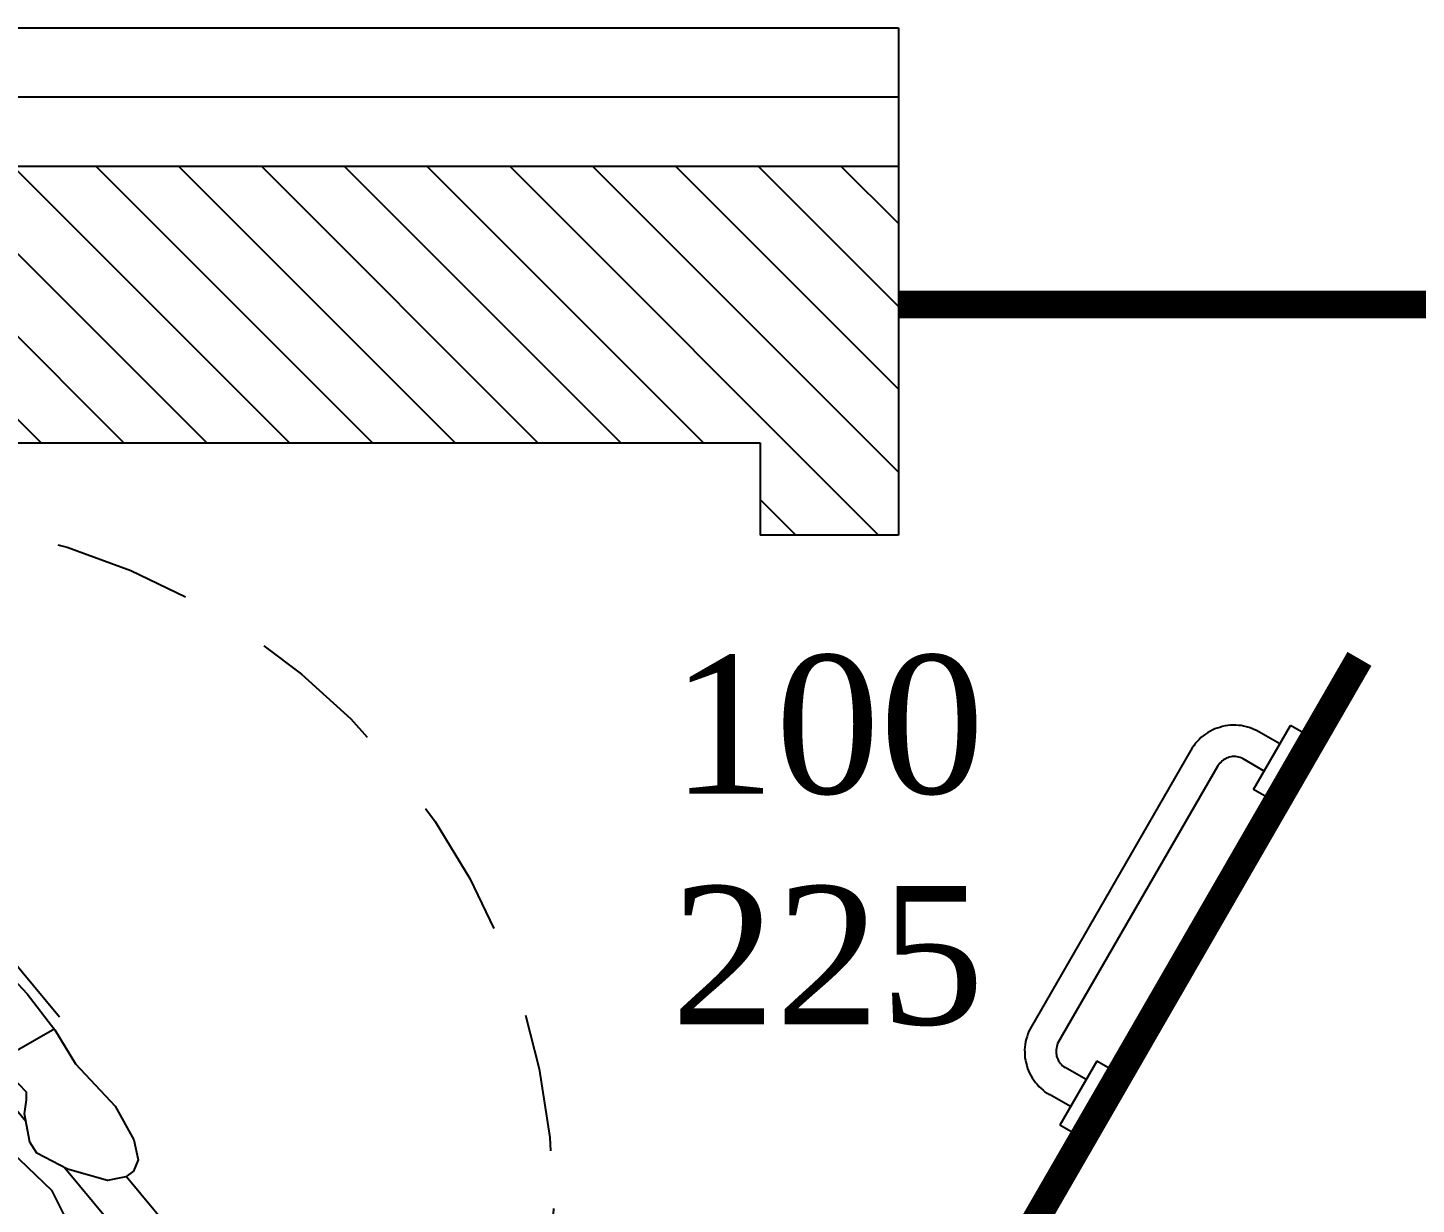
# Model space of a CAD drawing. Header units: millimetres. Extents: x 0 to 2688, y 0 to 2044.
# Drawn here: x 2666.695 to 2668.201, y 2040.145 to 2041.42 of the extents above; entities that cross this region are included whole.
import ezdxf

# ---------------------------------------------------------------- set-up
doc = ezdxf.new("R2010")
doc.units = ezdxf.units.MM
doc.linetypes.add('TRATTEGGIATA', pattern=[0.75, 0.5, -0.25])
doc.styles.get("Standard").update_dxf_attribs({"font": 'arial.ttf'})
doc.linetypes.add('ISOLAMENTO', pattern='A,0.00254,-2.54,[134,ltypeshp.shx,S=2.54,R=0,X=-2.54,Y=0],-5.08,[134,ltypeshp.shx,S=2.54,R=180,X=2.54,Y=0],-2.54', length=10.16254)

# ---------------------------------------------------------------- blocks, each defined once
blk = doc.blocks.new('NP-C02')
for p, q in [((-0.2683, 0.2121), (-0.2683, 0.7121)), ((0.3817, 0.2121), (0.3817, 0.7121)), ((-0.2053, 0.5964), (-0.2053, 0.4641)), ((-0.1803, 0.5964), (-0.1803, 0.4641)), ((0.2937, 0.5964), (0.2937, 0.4641)), ((0.3187, 0.5964), (0.3187, 0.4641)), ((-0.2053, 0.4746), (-0.2233, 0.4746)), ((0.3186, 0.4746), (0.3367, 0.4746)), ((-0.2133, 0.4496), (-0.2233, 0.4496)), ((0.3267, 0.4496), (0.3367, 0.4496)), ((0.2899, 0.2202), (0.3701, 0.2058)), ((-0.2531, 0.1533), (-0.1849, 0.1597)), ((-0.0022, 0), (0.1102, 0)), ((0.2436, 0), (0.2817, 0)), ((-0.1683, 0), (-0.1209, 0)), ((-0.1783, -0.1379), (-0.1783, -0.1366)), ((0.2917, -0.1379), (0.2917, -0.1366))]:
    blk.add_line(p, q)
for points in [[(-0.2483, 0.376), (-0.2483, 0.7496, -1), (-0.2233, 0.7496), (-0.2233, 0.4037, -1)], [(0.3617, 0.3639), (0.3617, 0.7496, 1), (0.3367, 0.7496), (0.3367, 0.4073, 1)]]:
    blk.add_lwpolyline(points, format="xyb")
for points in [[(-0.2076, 0.7364), (-0.1776, 0.7364), (-0.1776, 0.5964), (-0.2076, 0.5964)], [(0.3209, 0.7364), (0.2909, 0.7364), (0.2909, 0.5964), (0.3209, 0.5964)]]:
    blk.add_lwpolyline(points, close=True)
for points in [[(0.0013, 0.5086), (-0.0204, 0.497), (-0.0502, 0.4825), (-0.0643, 0.4713), (-0.0771, 0.4528), (-0.0816, 0.4391), (-0.0836, 0.4109), (-0.0746, 0.3589), (-0.0579, 0.2934), (-0.0463, 0.2586), (-0.0381, 0.2422), (-0.0193, 0.2188), (-0.0079, 0.2113), (0.0167, 0.206), (0.0477, 0.2058), (0.063, 0.2124), (0.0872, 0.2337), (0.0989, 0.25), (0.1131, 0.2869), (0.1144, 0.3216), (0.1259, 0.3641), (0.1296, 0.3922), (0.1259, 0.416), (0.118, 0.4398), (0.0931, 0.492), (0.09, 0.4957), (0.0795, 0.4998), (0.0639, 0.4997), (0.0565, 0.5009), (0.036, 0.5099), (0.0013, 0.5086)], [(0.0969, 0.4843), (0.1072, 0.4856), (0.1594, 0.4842), (0.2507, 0.4469), (0.2996, 0.4148), (0.3381, 0.407), (0.3536, 0.3872), (0.3651, 0.3538), (0.3709, 0.2539), (0.369, 0.2047), (0.3626, 0.1623), (0.3664, 0.0993), (0.3588, 0.0585), (0.3484, 0.0389), (0.3367, 0.0325), (0.3264, 0.0331), (0.3086, 0.0427), (0.2829, 0.08), (0.2687, 0.1147), (0.2702, 0.1285), (0.2854, 0.1558), (0.297, 0.1661), (0.3022, 0.1726), (0.3005, 0.1964), (0.2859, 0.2294), (0.2803, 0.2458), (0.2727, 0.2882), (0.2657, 0.2988), (0.2561, 0.3011), (0.2329, 0.2972), (0.1542, 0.2921), (0.1362, 0.2947), (0.1118, 0.2818)], [(-0.0591, 0.4764), (-0.0993, 0.4636), (-0.122, 0.4523), (-0.1657, 0.4212), (-0.2188, 0.4081), (-0.2428, 0.3846), (-0.2514, 0.3713), (-0.2595, 0.3422), (-0.2634, 0.2302), (-0.2582, 0.1751), (-0.2518, 0.1494), (-0.2595, 0.08), (-0.252, 0.0505), (-0.2428, 0.0363), (-0.2295, 0.0282), (-0.2093, 0.028), (-0.2017, 0.0325), (-0.1824, 0.0569), (-0.1657, 0.089), (-0.1544, 0.1146), (-0.1567, 0.1263), (-0.1759, 0.1494), (-0.1862, 0.1623), (-0.1906, 0.1741), (-0.1895, 0.1991), (-0.168, 0.2518), (-0.1592, 0.2779), (-0.1567, 0.2947), (-0.1451, 0.3011), (-0.0885, 0.2947), (-0.0669, 0.2908), (-0.0566, 0.2908)], [(-0.2133, 0.4095), (-0.2133, 0.4641), (-0.1683, 0.4641)], [(-0.1683, 0.4641), (-0.1683, 0.4205)], [(0.2817, 0.4641), (0.2817, 0.4266)], [(0.3267, 0.4093), (0.3267, 0.4641), (0.2817, 0.4641)], [(-0.1605, 0.2702), (-0.1451, 0.2291), (-0.1368, 0.1599), (-0.1227, 0.0493), (-0.1188, -0.0559), (-0.1134, -0.1035), (-0.0993, -0.1305), (-0.0993, -0.1523), (-0.0967, -0.2133), (-0.0825, -0.2356), (-0.0758, -0.255), (-0.0437, -0.2691), (-0.0225, -0.2664), (-0.0129, -0.2588), (-0.0103, -0.2383), (0, -0.2249), (-0.0026, -0.1953), (-0.009, -0.1819), (-0.0206, -0.16), (-0.0154, -0.1202), (-0.009, -0.0469), (0.0077, 0.0686), (0.0373, 0.1894), (0.054, 0.206), (0.0604, 0.2137), (0.0732, 0.1823), (0.1033, 0.1264), (0.1097, 0.0853), (0.1075, 0.0539), (0.1131, -0.0572), (0.1259, -0.1099), (0.1504, -0.1497), (0.1465, -0.1562), (0.1455, -0.226), (0.1504, -0.2424), (0.1606, -0.2784), (0.1864, -0.299), (0.1971, -0.3006), (0.2088, -0.2913), (0.221, -0.26), (0.2293, -0.2261), (0.2332, -0.1883), (0.2229, -0.1587), (0.237, -0.1369), (0.2435, -0.0135), (0.2438, 0.023), (0.2553, 0.0725), (0.2425, 0.183), (0.2406, 0.2985)], [(-0.1683, 0.2509), (-0.1683, 0.1403)], [(0.2817, 0.2419), (0.2817, 0.149)], [(-0.1683, 0.0838), (-0.1683, -0.0637), (-0.2133, -0.0637), (-0.2133, 0.028)], [(0.2817, 0.083), (0.2817, -0.0637), (0.3267, -0.0637), (0.3267, 0.0331)], [(-0.2033, -0.0637), (-0.2033, -0.2179), (-0.1783, -0.2179), (-0.1783, -0.2879), (-0.0183, -0.2879), (-0.0183, -0.2631)], [(-0.0993, -0.1379), (-0.1783, -0.1379), (-0.1783, -0.0637)], [(0.3167, -0.0637), (0.3167, -0.2179), (0.2917, -0.2179), (0.2917, -0.2879), (0.2101, -0.2879)], [(0.2364, -0.1379), (0.2917, -0.1379), (0.2917, -0.0637)], [(0.1725, -0.2879), (0.1317, -0.2879), (0.1317, -0.1379), (0.1431, -0.1379)]]:
    blk.add_lwpolyline(points)
for centre, radius, start, end in [((0.0577, -0.9015), 1.3959, 93.6699, 99.8201), ((0.0577, -0.9015), 1.3959, 80.27, 88.6181), ((-0.0197, -0.0646), 0.1058, 221.2563, 271.629), ((0.1898, -0.1172), 0.052, 220.6156, 311.4173)]:
    blk.add_arc(centre, radius, start, end)
blk = doc.blocks.new('MIS')
h = blk.add_hatch()
h.set_pattern_fill('ANSI31', color=6, scale=0.02, angle=450)
h.set_pattern_definition([(135, (100, 0), (-0.0449012806, -0.0449012806), [])])
h.paths.add_polyline_path([(2569.4893, 2037.4526), (2569.4893, 2037.3526), (2569.7893, 2037.3526), (2569.7893, 2037.4526)])
h.paths.add_polyline_path([(2566.0893, 2037.7526), (2566.0893, 2037.4526), (2567.4893, 2037.4526), (2567.4893, 2037.3526), (2567.6393, 2037.3526), (2567.6393, 2037.7526)])
for p, q in [((2567.6393, 2037.9026), (2567.6393, 2037.3526)), ((2566.0893, 2037.7526), (2567.6393, 2037.7526)), ((2566.0893, 2037.4526), (2567.4893, 2037.4526)), ((2567.4893, 2037.4526), (2567.4893, 2037.3526)), ((2567.6393, 2037.3526), (2567.4893, 2037.3526)), ((2567.9744, 2037.1386), (2567.9722, 2037.1368)), ((2567.977, 2037.1399), (2567.9744, 2037.1386)), ((2567.9797, 2037.1414), (2567.977, 2037.1399)), ((2567.9823, 2037.1426), (2567.9797, 2037.1414)), ((2567.985, 2037.1436), (2567.9823, 2037.1426)), ((2567.9879, 2037.1443), (2567.985, 2037.1436)), ((2567.9905, 2037.1453), (2567.9879, 2037.1443)), ((2567.9937, 2037.1459), (2567.9905, 2037.1453)), ((2567.9964, 2037.1464), (2567.9937, 2037.1459)), ((2567.9993, 2037.1466), (2567.9964, 2037.1464)), ((2568.0021, 2037.1468), (2567.9993, 2037.1466)), ((2568.0051, 2037.1466), (2568.0021, 2037.1468)), ((2568.0081, 2037.1464), (2568.0051, 2037.1466)), ((2568.011, 2037.1462), (2568.0081, 2037.1464)), ((2568.0137, 2037.1456), (2568.011, 2037.1462)), ((2568.0168, 2037.1451), (2568.0137, 2037.1456)), ((2568.0196, 2037.1441), (2568.0168, 2037.1451)), ((2568.0224, 2037.1431), (2568.0196, 2037.1441)), ((2568.0249, 2037.1422), (2568.0224, 2037.1431)), ((2568.0243, 2037.077), (2568.0644, 2037.1464)), ((2568.0276, 2037.141), (2568.0249, 2037.1422)), ((2568.0301, 2037.1396), (2568.0276, 2037.141)), ((2568.0528, 2037.1264), (2568.0301, 2037.1396)), ((2568.0763, 2037.1395), (2568.0644, 2037.1464)), ((2567.9596, 2037.1245), (2567.9579, 2037.1221)), ((2567.9613, 2037.1269), (2567.9596, 2037.1245)), ((2567.9634, 2037.1291), (2567.9613, 2037.1269)), ((2567.9653, 2037.1313), (2567.9634, 2037.1291)), ((2567.9673, 2037.1332), (2567.9653, 2037.1313)), ((2567.9697, 2037.1352), (2567.9673, 2037.1332)), ((2567.9722, 2037.1368), (2567.9697, 2037.1352)), ((2567.9564, 2037.1196), (2567.7821, 2036.8176)), ((2567.9579, 2037.1221), (2567.9564, 2037.1196)), ((2567.9905, 2037.108), (2567.9892, 2037.1068)), ((2567.9917, 2037.1091), (2567.9905, 2037.108)), ((2567.9932, 2037.11), (2567.9917, 2037.1091)), ((2567.9949, 2037.1109), (2567.9932, 2037.11)), ((2567.9965, 2037.1115), (2567.9949, 2037.1109)), ((2567.998, 2037.1121), (2567.9965, 2037.1115)), ((2567.9997, 2037.1124), (2567.998, 2037.1121)), ((2568.0014, 2037.1126), (2567.9997, 2037.1124)), ((2568.0033, 2037.1128), (2568.0014, 2037.1126)), ((2568.0051, 2037.1126), (2568.0033, 2037.1128)), ((2568.0067, 2037.1123), (2568.0051, 2037.1126)), ((2568.0084, 2037.112), (2568.0067, 2037.1123)), ((2568.01, 2037.1117), (2568.0084, 2037.112)), ((2568.0118, 2037.1109), (2568.01, 2037.1117)), ((2568.0131, 2037.1101), (2568.0118, 2037.1109)), ((2568.0359, 2037.097), (2568.0131, 2037.1101)), ((2567.9858, 2037.1026), (2567.812, 2036.8016)), ((2567.9868, 2037.1042), (2567.9858, 2037.1026)), ((2567.9879, 2037.1057), (2567.9868, 2037.1042)), ((2567.9892, 2037.1068), (2567.9879, 2037.1057)), ((2568.0363, 2037.0701), (2568.0243, 2037.077)), ((2567.7779, 2036.8066), (2567.7772, 2036.8039)), ((2567.7789, 2036.8094), (2567.7779, 2036.8066)), ((2567.7796, 2036.8123), (2567.7789, 2036.8094)), ((2567.7809, 2036.815), (2567.7796, 2036.8123)), ((2567.7821, 2036.8176), (2567.7809, 2036.815)), ((2567.7765, 2036.7979), (2567.7761, 2036.795)), ((2567.7761, 2036.795), (2567.7763, 2036.7922)), ((2567.7763, 2036.7922), (2567.7763, 2036.7891)), ((2567.7767, 2036.8008), (2567.7765, 2036.7979)), ((2567.7772, 2036.8039), (2567.7767, 2036.8008)), ((2567.8103, 2036.7949), (2567.8102, 2036.7931)), ((2567.8102, 2036.7931), (2567.8103, 2036.7912)), ((2567.8107, 2036.7965), (2567.8103, 2036.7949)), ((2567.8103, 2036.7912), (2567.8106, 2036.7895)), ((2567.811, 2036.7982), (2567.8107, 2036.7965)), ((2567.8113, 2036.7998), (2567.811, 2036.7982)), ((2567.812, 2036.8016), (2567.8113, 2036.7998)), ((2567.7763, 2036.7891), (2567.7765, 2036.7862)), ((2567.7765, 2036.7862), (2567.7771, 2036.7835)), ((2567.7771, 2036.7835), (2567.7777, 2036.7803)), ((2567.7777, 2036.7803), (2567.7784, 2036.7778)), ((2567.7784, 2036.7778), (2567.7794, 2036.7748)), ((2567.8106, 2036.7895), (2567.8108, 2036.7879)), ((2567.8108, 2036.7879), (2567.8114, 2036.7863)), ((2567.8114, 2036.7863), (2567.8121, 2036.7847)), ((2567.8121, 2036.7847), (2567.8129, 2036.783)), ((2567.8129, 2036.783), (2567.8139, 2036.7815)), ((2567.8139, 2036.7815), (2567.815, 2036.7802)), ((2567.8543, 2036.7826), (2567.8143, 2036.7133)), ((2567.815, 2036.7802), (2567.8161, 2036.779)), ((2567.8161, 2036.779), (2567.8172, 2036.7777)), ((2567.8172, 2036.7777), (2567.8187, 2036.7766)), ((2567.8187, 2036.7766), (2567.8201, 2036.7758)), ((2567.8663, 2036.7757), (2567.8543, 2036.7826)), ((2567.7794, 2036.7748), (2567.7803, 2036.7721)), ((2567.7803, 2036.7721), (2567.7816, 2036.7695)), ((2567.7816, 2036.7695), (2567.7828, 2036.767)), ((2567.7828, 2036.767), (2567.7845, 2036.7645)), ((2567.7845, 2036.7645), (2567.7861, 2036.762)), ((2567.7861, 2036.762), (2567.7878, 2036.7595)), ((2567.8428, 2036.7626), (2567.8201, 2036.7758)), ((2567.7878, 2036.7595), (2567.7896, 2036.7575)), ((2567.7896, 2036.7575), (2567.7916, 2036.7551)), ((2567.7916, 2036.7551), (2567.7939, 2036.7532)), ((2567.7939, 2036.7532), (2567.7962, 2036.7513)), ((2567.7962, 2036.7513), (2567.7982, 2036.7495)), ((2567.7982, 2036.7495), (2567.8006, 2036.7478)), ((2567.8006, 2036.7478), (2567.8031, 2036.7464)), ((2567.8258, 2036.7333), (2567.8031, 2036.7464)), ((2567.8263, 2036.7064), (2567.8143, 2036.7133))]:
    blk.add_line(p, q)
blk.add_lwpolyline([(2566.0893, 2037.9026), (2567.6393, 2037.9026)])
at = {"linetype": 'ISOLAMENTO', "ltscale": 0.007}
blk.add_lwpolyline([(2566.0893, 2037.8276), (2567.6393, 2037.8276)], dxfattribs=at)
at = {"color": 152, "true_color": 0x2776bb, "const_width": 0.03}
blk.add_lwpolyline([(2569.4893, 2037.6026), (2567.6393, 2037.6026)], dxfattribs=at)
at = {"color": 116, "true_color": 0x136734, "const_width": 0.03}
blk.add_lwpolyline([(2567.6393, 2036.3526), (2568.1393, 2037.2186)], dxfattribs=at)
at = {"color": 1, "linetype": 'TRATTEGGIATA', "ltscale": 0.3}
blk.add_circle((2566.5149, 2036.623), 0.7502, dxfattribs=at)
at = {"rotation": 39.77068035912458}
blk.add_blockref('NP-C02', (2566.5718, 2036.423), dxfattribs=at)
at = {"color": 116, "true_color": 0x136734, "insert": (2567.7414, 2036.8203), "char_height": 0.15, "attachment_point": 9}
blk.add_mtext_dynamic_manual_height_columns('\\pxqc;{\\fTimes New Roman|b0|i0|c0|p18;100\\P225}', width=0.357638, gutter_width=12.5, heights=[0], dxfattribs=at)

msp = doc.modelspace()

# ---------------------------------------------------------------- block references
msp.add_blockref('MIS', (100, 3.5175))

doc.saveas('drawing.dxf')
